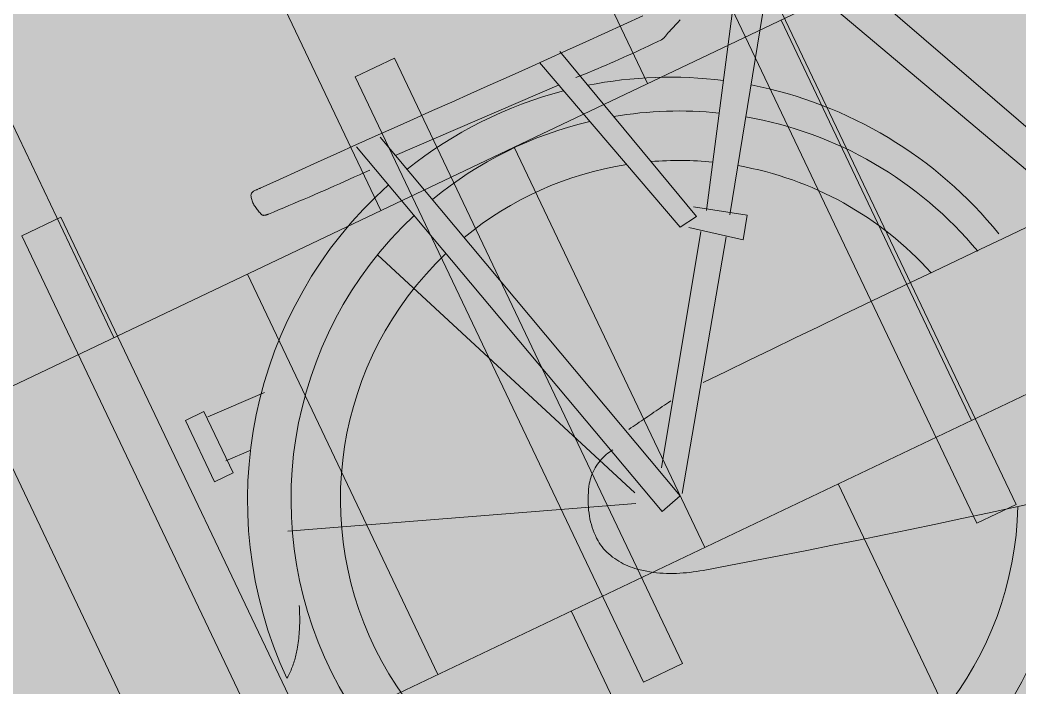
# Model space of a CAD drawing. Header units: metres. Extents: x 678805 to 1359287, y 2747329 to 5497370.
# Drawn here: x 679686.528 to 679687.882, y 2748696.228 to 2748697.132 of the extents above; entities that cross this region are included whole.
import ezdxf

# ---------------------------------------------------------------- set-up
doc = ezdxf.new("R2010")
doc.units = ezdxf.units.M
doc.linetypes.add('XREF_MON_SFT_TREES$0$HIDDEN', pattern=[0.375, 0.25, -0.125])
for name, color, linetype in [('00_XREF_MON_HSC_PAVEMENT', 7, 'Continuous'), ('00_XREF_TWQ_BUILDINGS', 7, 'Continuous'), ('00_XREF_TWQ_SFT_TREES', 7, 'Continuous'), ('XREF_MON_SFT_TREES$0$SL_TREE_CANOPY', 251, 'XREF_MON_SFT_TREES$0$HIDDEN')]:
    doc.layers.add(name, color=color, linetype=linetype)
doc.layers.add('XREF_MON_HSC_FURNITURE$0$03-PG-CBIncluded', color=8, linetype='Continuous', lineweight=5)
doc.layers.add('XREF_MON_HSC_PAVEMENT$0$02-L-Joints-Paviment_07_Precast Concrete Blocks 60X40', color=7, linetype='Continuous', lineweight=5, true_color=0x999999)
doc.layers.add('XREF_MON_HSC_PAVEMENT$0$03-TR-Pavement_07_Precast Concrete Blocks 60X40', color=7, linetype='Continuous', lineweight=5, true_color=0x999999)
doc.layers.add('XREF_MON_SFT_TREES$0$SL_TREE_ACACIA_NILOTICA', color=7, linetype='Continuous', true_color=0x264d00)
doc.layers.get('XREF_MON_SFT_TREES$0$SL_TREE_ACACIA_NILOTICA').off()

# ---------------------------------------------------------------- blocks, each defined once
blk = doc.blocks.new('XREF_MON_SFT_TREES$0$Acacia_nilotica')
at = {"layer": 'XREF_MON_SFT_TREES$0$SL_TREE_CANOPY', "linetype": 'XREF_MON_SFT_TREES$0$HIDDEN'}
blk.add_circle((0, 0), 4, dxfattribs=at)
blk = doc.blocks.new('XREF_MON_SFT_TREES')
at = {"layer": 'XREF_MON_SFT_TREES$0$SL_TREE_ACACIA_NILOTICA', "rotation": 25.44812939262281}
blk.add_blockref('XREF_MON_SFT_TREES$0$Acacia_nilotica', (679684.4572, 2748695.405), dxfattribs=at)
blk = doc.blocks.new('XREF_MON_HSC_PAVEMENT')
at = {"layer": 'XREF_MON_HSC_PAVEMENT$0$02-L-Joints-Paviment_07_Precast Concrete Blocks 60X40'}
for points in [[(679687.1199, 2748697.5874), (679687.3777, 2748697.0456)], [(679686.7587, 2748697.4155), (679687.0165, 2748696.8737)], [(679686.3975, 2748697.2436), (679686.6553, 2748696.7018)], [(679687.5583, 2748697.1315), (679687.8161, 2748696.5897)], [(679687.1971, 2748696.9596), (679687.4549, 2748696.4178)], [(679686.8359, 2748696.7878), (679687.0937, 2748696.246)], [(679686.4747, 2748696.6159), (679686.7325, 2748696.0741)], [(679687.6355, 2748696.5038), (679687.8933, 2748695.962)], [(679687.2743, 2748696.3319), (679687.5321, 2748695.7901)]]:
    blk.add_lwpolyline(points, dxfattribs=at)
at = {"layer": 'XREF_MON_HSC_PAVEMENT$0$03-TR-Pavement_07_Precast Concrete Blocks 60X40'}
for p, q in [((679685.03, 2748695.9284), (679691.1702, 2748698.8503)), ((679685.2878, 2748695.3866), (679691.428, 2748698.3085))]:
    blk.add_line(p, q, dxfattribs=at)
blk = doc.blocks.new('XREF_MON_HSC_FURNITURE$0$Bicycle rack')
at = {"true_color": 0xfcfcfc}
h = blk.add_hatch(color=7, dxfattribs=at)
h.dxf.hatch_style = 1
h.paths.add_polyline_path([(3659.3427, 29.6215), (3659.3427, 34.4316), (3657.5927, 34.4316), (3657.5927, 29.6215)])
at = {"color": 253}
for p, q in [((3658.5797, 31.7142), (3658.1004, 31.5023)), ((3658.5871, 31.6699), (3658.12, 31.458)), ((3658.5886, 31.5706), (3658.5887, 31.6053)), ((3658.5885, 31.536), (3658.5886, 31.5706)), ((3658.5885, 31.5013), (3658.5885, 31.536)), ((3658.5885, 31.4667), (3658.5885, 31.5013)), ((3658.5885, 31.432), (3658.5885, 31.4667)), ((3658.9313, 31.4615), (3658.9232, 31.4267)), ((3658.4009, 31.2505), (3658.1178, 31.4467)), ((3658.5885, 31.3974), (3658.5885, 31.432)), ((3658.9232, 31.4267), (3658.9151, 31.3919)), ((3658.3818, 31.2244), (3658.1108, 31.3998)), ((3658.5886, 31.3627), (3658.5885, 31.3974)), ((3658.9151, 31.3919), (3658.9068, 31.3572)), ((3658.5887, 31.3281), (3658.5886, 31.3627)), ((3658.9068, 31.3572), (3658.8984, 31.3224)), ((3658.5889, 31.2935), (3658.5887, 31.3281)), ((3658.8984, 31.3224), (3658.89, 31.2877)), ((3658.1353, 31.2989), (3658.1337, 31.303)), ((3658.1369, 31.2948), (3658.1353, 31.2989)), ((3658.1385, 31.2908), (3658.1369, 31.2948)), ((3658.1401, 31.2867), (3658.1385, 31.2908)), ((3658.1417, 31.2826), (3658.1401, 31.2867)), ((3658.1419, 31.2819), (3658.1417, 31.2826)), ((3658.1422, 31.2812), (3658.1419, 31.2819)), ((3658.5891, 31.2588), (3658.5889, 31.2935)), ((3658.89, 31.2877), (3658.8815, 31.253)), ((3658.1426, 31.2805), (3658.1422, 31.2812)), ((3658.1429, 31.2799), (3658.1426, 31.2805)), ((3658.1432, 31.2792), (3658.1429, 31.2799)), ((3658.1436, 31.2785), (3658.1432, 31.2792)), ((3658.1439, 31.2778), (3658.1436, 31.2785)), ((3658.1442, 31.2771), (3658.1439, 31.2778)), ((3658.1446, 31.2765), (3658.1442, 31.2771)), ((3658.1449, 31.2758), (3658.1446, 31.2765)), ((3658.1452, 31.2751), (3658.1449, 31.2758)), ((3658.1455, 31.2744), (3658.1452, 31.2751)), ((3658.1458, 31.2737), (3658.1455, 31.2744)), ((3658.1461, 31.273), (3658.1458, 31.2737)), ((3658.1463, 31.2723), (3658.1461, 31.273)), ((3658.1465, 31.2716), (3658.1463, 31.2723)), ((3658.1466, 31.2709), (3658.1465, 31.2716)), ((3658.1468, 31.2702), (3658.1466, 31.2709)), ((3658.1468, 31.2694), (3658.1468, 31.2702)), ((3658.1469, 31.2687), (3658.1468, 31.2694)), ((3658.1469, 31.2624), (3658.1469, 31.2687)), ((3658.3696, 31.2105), (3658.4113, 31.2713)), ((3658.4113, 31.2713), (3658.4391, 31.2522)), ((3658.1069, 31.26), (3658.1066, 31.2316)), ((3658.147, 31.256), (3658.1469, 31.2624)), ((3658.147, 31.2497), (3658.147, 31.256)), ((3658.5893, 31.2242), (3658.5891, 31.2588)), ((3658.147, 31.2433), (3658.147, 31.2497)), ((3658.147, 31.237), (3658.147, 31.2433)), ((3658.4391, 31.2522), (3658.3922, 31.1932)), ((3658.8815, 31.253), (3658.8729, 31.2183)), ((3658.1066, 31.2316), (3658.1061, 31.2032)), ((3658.1468, 31.2243), (3658.1469, 31.2307)), ((3658.1469, 31.2307), (3658.147, 31.237)), ((3658.7135, 31.0299), (3658.4252, 31.2331)), ((3658.1466, 31.2116), (3658.1467, 31.218)), ((3658.1467, 31.218), (3658.1468, 31.2243)), ((3658.5896, 31.1895), (3658.5893, 31.2242)), ((3658.8729, 31.2183), (3658.8642, 31.1837)), ((3658.3835, 31.2088), (3658.1022, 31.1376)), ((3658.1061, 31.2032), (3658.1056, 31.1748)), ((3658.1462, 31.1989), (3658.1464, 31.2053)), ((3658.1464, 31.2053), (3658.1466, 31.2116)), ((3658.387, 31.1827), (3658.3835, 31.2088)), ((3658.67, 31.0195), (3658.4043, 31.2053)), ((3658.1458, 31.1863), (3658.146, 31.1926)), ((3658.146, 31.1926), (3658.1462, 31.1989)), ((3658.5898, 31.1549), (3658.5896, 31.1895)), ((3658.1039, 31.1063), (3658.387, 31.1827)), ((3658.1056, 31.1748), (3658.1051, 31.1464)), ((3658.1449, 31.1673), (3658.1452, 31.1736)), ((3658.1452, 31.1736), (3658.1455, 31.1799)), ((3658.1455, 31.1799), (3658.1458, 31.1863)), ((3658.8642, 31.1837), (3658.8554, 31.1491)), ((3658.1442, 31.1546), (3658.1446, 31.1609)), ((3658.1446, 31.1609), (3658.1449, 31.1673)), ((3658.1434, 31.1419), (3658.1438, 31.1483)), ((3658.1438, 31.1483), (3658.1442, 31.1546)), ((3658.5902, 31.1202), (3658.5898, 31.1549)), ((3658.8554, 31.1491), (3658.8466, 31.1145)), ((3658.1051, 31.1464), (3658.1045, 31.118)), ((3658.1045, 31.118), (3658.1039, 31.0897)), ((3658.1336, 30.8759), (3658.1425, 31.1177)), ((3658.8466, 31.1145), (3658.8376, 31.0799)), ((3658.1039, 31.0897), (3658.1032, 31.0613)), ((3658.8376, 31.0799), (3658.8286, 31.0453)), ((3658.5942, 31.0665), (3658.5936, 31.0699)), ((3658.5947, 31.0631), (3658.5942, 31.0665)), ((3658.1032, 31.0613), (3658.1025, 31.0329)), ((3658.5952, 31.0597), (3658.5947, 31.0631)), ((3658.5957, 31.0563), (3658.5952, 31.0597)), ((3658.5962, 31.0529), (3658.5957, 31.0563)), ((3658.5968, 31.0495), (3658.5962, 31.0529)), ((3658.5973, 31.0462), (3658.5968, 31.0495)), ((3658.5978, 31.0428), (3658.5973, 31.0462)), ((3658.5983, 31.0394), (3658.5978, 31.0428)), ((3658.5988, 31.036), (3658.5983, 31.0394)), ((3658.8286, 31.0453), (3658.8194, 31.0108)), ((3658.1025, 31.0329), (3658.1018, 31.0045)), ((3658.1022, 30.8684), (3658.7152, 31.0264)), ((3658.5994, 31.0326), (3658.5988, 31.036)), ((3658.5999, 31.0292), (3658.5994, 31.0326)), ((3658.6004, 31.0258), (3658.5999, 31.0292)), ((3658.6009, 31.0225), (3658.6004, 31.0258)), ((3658.7152, 31.0264), (3658.7239, 30.9952)), ((3658.6014, 31.0191), (3658.6009, 31.0225)), ((3658.602, 31.0157), (3658.6014, 31.0191)), ((3658.6025, 31.0123), (3658.602, 31.0157)), ((3658.603, 31.0089), (3658.6025, 31.0123)), ((3658.1018, 31.0045), (3658.1011, 30.9761)), ((3658.6035, 31.0055), (3658.603, 31.0089)), ((3658.6041, 31.0021), (3658.6035, 31.0055)), ((3658.8156, 30.9979), (3658.8142, 30.9936)), ((3658.8169, 31.0022), (3658.8156, 30.9979)), ((3658.8182, 31.0065), (3658.8169, 31.0022)), ((3658.8194, 31.0108), (3658.8182, 31.0065)), ((3658.7239, 30.9952), (3658.1004, 30.8337)), ((3658.8111, 30.9851), (3658.8094, 30.9809)), ((3658.8127, 30.9893), (3658.8111, 30.9851)), ((3658.8142, 30.9936), (3658.8127, 30.9893)), ((3658.1011, 30.9761), (3658.1004, 30.9477)), ((3658.2444, 30.7968), (3658.6848, 30.9726)), ((3658.62, 30.9681), (3658.6197, 30.9709)), ((3658.8058, 30.9726), (3658.8039, 30.9685)), ((3658.8077, 30.9767), (3658.8058, 30.9726)), ((3658.8094, 30.9809), (3658.8077, 30.9767)), ((3658.5302, 30.5263), (3658.6987, 30.9674)), ((3658.6204, 30.9653), (3658.62, 30.9681)), ((3658.6209, 30.9625), (3658.6204, 30.9653)), ((3658.6216, 30.9597), (3658.6209, 30.9625)), ((3658.6225, 30.9569), (3658.6216, 30.9597)), ((3658.7998, 30.9604), (3658.7976, 30.9565)), ((3658.8019, 30.9644), (3658.7998, 30.9604)), ((3658.8039, 30.9685), (3658.8019, 30.9644)), ((3658.1004, 30.9477), (3658.0996, 30.9193)), ((3658.6234, 30.9542), (3658.6225, 30.9569)), ((3658.6245, 30.9515), (3658.6234, 30.9542)), ((3658.6256, 30.9488), (3658.6245, 30.9515)), ((3658.6269, 30.9462), (3658.6256, 30.9488)), ((3658.6283, 30.9436), (3658.6269, 30.9462)), ((3658.6299, 30.9411), (3658.6283, 30.9436)), ((3658.7904, 30.9451), (3658.7878, 30.9414)), ((3658.7929, 30.9488), (3658.7904, 30.9451)), ((3658.7953, 30.9526), (3658.7929, 30.9488)), ((3658.7976, 30.9565), (3658.7953, 30.9526)), ((3658.6315, 30.9386), (3658.6299, 30.9411)), ((3658.6332, 30.9362), (3658.6315, 30.9386)), ((3658.635, 30.9339), (3658.6332, 30.9362)), ((3658.6369, 30.9317), (3658.635, 30.9339)), ((3658.6388, 30.9296), (3658.6369, 30.9317)), ((3658.7795, 30.9309), (3658.7773, 30.9285)), ((3658.7823, 30.9343), (3658.7795, 30.9309)), ((3658.7851, 30.9378), (3658.7823, 30.9343)), ((3658.7878, 30.9414), (3658.7851, 30.9378)), ((3658.0996, 30.9193), (3658.0989, 30.8909)), ((3658.6409, 30.9276), (3658.6388, 30.9296)), ((3658.643, 30.9257), (3658.6409, 30.9276)), ((3658.6452, 30.9239), (3658.643, 30.9257)), ((3658.6475, 30.9222), (3658.6452, 30.9239)), ((3658.6507, 30.9201), (3658.6475, 30.9222)), ((3658.654, 30.918), (3658.6507, 30.9201)), ((3658.6575, 30.916), (3658.654, 30.918)), ((3658.7649, 30.9172), (3658.7621, 30.9152)), ((3658.7675, 30.9193), (3658.7649, 30.9172)), ((3658.7701, 30.9215), (3658.7675, 30.9193)), ((3658.7726, 30.9238), (3658.7701, 30.9215)), ((3658.775, 30.9261), (3658.7726, 30.9238)), ((3658.7773, 30.9285), (3658.775, 30.9261)), ((3658.6609, 30.914), (3658.6575, 30.916)), ((3658.6645, 30.9122), (3658.6609, 30.914)), ((3658.6681, 30.9105), (3658.6645, 30.9122)), ((3658.6718, 30.9089), (3658.6681, 30.9105)), ((3658.6755, 30.9074), (3658.6718, 30.9089)), ((3658.6793, 30.906), (3658.6755, 30.9074)), ((3658.6831, 30.9048), (3658.6793, 30.906)), ((3658.6869, 30.9036), (3658.6831, 30.9048)), ((3658.6908, 30.9026), (3658.6869, 30.9036)), ((3658.7382, 30.9029), (3658.7351, 30.9019)), ((3658.7414, 30.904), (3658.7382, 30.9029)), ((3658.7445, 30.9052), (3658.7414, 30.904)), ((3658.7476, 30.9066), (3658.7445, 30.9052)), ((3658.7506, 30.9081), (3658.7476, 30.9066)), ((3658.7536, 30.9097), (3658.7506, 30.9081)), ((3658.7565, 30.9114), (3658.7536, 30.9097)), ((3658.7593, 30.9133), (3658.7565, 30.9114)), ((3658.7621, 30.9152), (3658.7593, 30.9133)), ((3658.0989, 30.8909), (3658.0982, 30.8625)), ((3658.6947, 30.9017), (3658.6908, 30.9026)), ((3658.6986, 30.901), (3658.6947, 30.9017)), ((3658.7025, 30.9004), (3658.6986, 30.901)), ((3658.7065, 30.8999), (3658.7025, 30.9004)), ((3658.7104, 30.8996), (3658.7065, 30.8999)), ((3658.7143, 30.8995), (3658.7104, 30.8996)), ((3658.7182, 30.8995), (3658.7143, 30.8995)), ((3658.7221, 30.8997), (3658.7182, 30.8995)), ((3658.7254, 30.9), (3658.7221, 30.8997)), ((3658.7286, 30.9005), (3658.7254, 30.9)), ((3658.7319, 30.9011), (3658.7286, 30.9005)), ((3658.7351, 30.9019), (3658.7319, 30.9011)), ((3658.0982, 30.8625), (3658.0976, 30.8341)), ((3658.1363, 30.8288), (3658.1365, 30.8363)), ((3658.0976, 30.8341), (3658.0969, 30.8057)), ((3658.1362, 30.8213), (3658.1363, 30.8288)), ((3658.1359, 30.8064), (3658.1361, 30.8139)), ((3658.1361, 30.8139), (3658.1362, 30.8213)), ((3658.0969, 30.8057), (3658.0963, 30.7773)), ((3658.1355, 30.7915), (3658.1357, 30.7989)), ((3658.1357, 30.7989), (3658.1359, 30.8064)), ((3658.1351, 30.7765), (3658.1353, 30.784)), ((3658.1353, 30.784), (3658.1355, 30.7915)), ((3658.0963, 30.7773), (3658.0957, 30.7489)), ((3658.1346, 30.7616), (3658.1349, 30.7691)), ((3658.1349, 30.7691), (3658.1351, 30.7765)), ((3658.1341, 30.7466), (3658.1343, 30.7541)), ((3658.1343, 30.7541), (3658.1346, 30.7616)), ((3658.0957, 30.7489), (3658.0952, 30.7205)), ((3658.1338, 30.7392), (3658.1341, 30.7466)), ((3658.1331, 30.7242), (3658.1334, 30.7317)), ((3658.1334, 30.7317), (3658.1338, 30.7392)), ((3658.0952, 30.7205), (3658.0948, 30.6921)), ((3658.1324, 30.7093), (3658.1328, 30.7168)), ((3658.1328, 30.7168), (3658.1331, 30.7242)), ((3658.1317, 30.6944), (3658.132, 30.7019)), ((3658.132, 30.7019), (3658.1324, 30.7093)), ((3658.0946, 30.6868), (3658.0945, 30.6859)), ((3658.0947, 30.6896), (3658.0946, 30.6887)), ((3658.0946, 30.6887), (3658.0946, 30.6877)), ((3658.0946, 30.6877), (3658.0946, 30.6868)), ((3658.0948, 30.6913), (3658.0947, 30.6905)), ((3658.0947, 30.6905), (3658.0947, 30.6896)), ((3658.0948, 30.6921), (3658.0948, 30.6913)), ((3658.1312, 30.6865), (3658.1313, 30.6869)), ((3658.1312, 30.686), (3658.1312, 30.6865)), ((3658.1313, 30.6869), (3658.1317, 30.6944)), ((3658.0945, 30.6859), (3658.0946, 30.6849)), ((3658.0946, 30.6849), (3658.0946, 30.684)), ((3658.0946, 30.684), (3658.0946, 30.6831)), ((3658.0946, 30.6831), (3658.0947, 30.6822)), ((3658.0947, 30.6822), (3658.0949, 30.6814)), ((3658.0949, 30.6814), (3658.0951, 30.6806)), ((3658.0951, 30.6806), (3658.0953, 30.6798)), ((3658.0953, 30.6798), (3658.0956, 30.6791)), ((3658.0956, 30.6791), (3658.096, 30.6784)), ((3658.096, 30.6784), (3658.0964, 30.6778)), ((3658.0964, 30.6778), (3658.097, 30.6773)), ((3658.097, 30.6773), (3658.0976, 30.6769)), ((3658.0976, 30.6769), (3658.0983, 30.6765)), ((3658.0983, 30.6765), (3658.0996, 30.676)), ((3658.0996, 30.676), (3658.101, 30.6756)), ((3658.101, 30.6756), (3658.1025, 30.6752)), ((3658.1025, 30.6752), (3658.1039, 30.6749)), ((3658.1039, 30.6749), (3658.1054, 30.6748)), ((3658.1054, 30.6748), (3658.1069, 30.6746)), ((3658.1069, 30.6746), (3658.1084, 30.6746)), ((3658.1084, 30.6746), (3658.1099, 30.6746)), ((3658.1099, 30.6746), (3658.1114, 30.6747)), ((3658.1114, 30.6747), (3658.1129, 30.6748)), ((3658.1129, 30.6748), (3658.1144, 30.675)), ((3658.1144, 30.675), (3658.1159, 30.6753)), ((3658.1159, 30.6753), (3658.1175, 30.6755)), ((3658.1175, 30.6755), (3658.119, 30.6758)), ((3658.119, 30.6758), (3658.1205, 30.6762)), ((3658.1205, 30.6762), (3658.122, 30.6766)), ((3658.122, 30.6766), (3658.1234, 30.677)), ((3658.1234, 30.677), (3658.1249, 30.6774)), ((3658.1249, 30.6774), (3658.1264, 30.6778)), ((3658.1264, 30.6778), (3658.1278, 30.6782)), ((3658.1278, 30.6782), (3658.1282, 30.6784)), ((3658.1282, 30.6784), (3658.1286, 30.6786)), ((3658.1286, 30.6786), (3658.1289, 30.6789)), ((3658.1289, 30.6789), (3658.1293, 30.6792)), ((3658.1293, 30.6792), (3658.1295, 30.6796)), ((3658.1295, 30.6796), (3658.1298, 30.68)), ((3658.1298, 30.68), (3658.13, 30.6804)), ((3658.13, 30.6804), (3658.1302, 30.6808)), ((3658.1302, 30.6808), (3658.1304, 30.6813)), ((3658.1304, 30.6813), (3658.1306, 30.6818)), ((3658.1306, 30.6818), (3658.1307, 30.6823)), ((3658.1307, 30.6823), (3658.1308, 30.6828)), ((3658.1308, 30.6828), (3658.1309, 30.6833)), ((3658.1309, 30.6833), (3658.131, 30.6839)), ((3658.131, 30.6839), (3658.1311, 30.6844)), ((3658.1311, 30.6849), (3658.1312, 30.6854)), ((3658.1311, 30.6844), (3658.1311, 30.6849)), ((3658.1312, 30.6854), (3658.1312, 30.686)), ((3658.347, 30.5784), (3658.3436, 30.495)), ((3658.4095, 30.528), (3658.4078, 30.4916)), ((3658.6302, 30.4957), (3658.6275, 30.4968)), ((3658.3349, 30.4933), (3658.4269, 30.4933)), ((3658.3349, 30.4655), (3658.3349, 30.4933)), ((3658.4269, 30.4933), (3658.4269, 30.4655)), ((3658.633, 30.4946), (3658.6302, 30.4957)), ((3658.6357, 30.4934), (3658.633, 30.4946)), ((3658.6384, 30.4922), (3658.6357, 30.4934)), ((3658.6411, 30.491), (3658.6384, 30.4922)), ((3658.6438, 30.4898), (3658.6411, 30.491)), ((3658.6465, 30.4885), (3658.6438, 30.4898)), ((3658.6491, 30.4872), (3658.6465, 30.4885)), ((3658.6518, 30.4858), (3658.6491, 30.4872)), ((3658.6544, 30.4845), (3658.6518, 30.4858)), ((3658.657, 30.4831), (3658.6544, 30.4845)), ((3658.6596, 30.4816), (3658.657, 30.4831)), ((3658.6622, 30.4801), (3658.6596, 30.4816)), ((3658.6647, 30.4786), (3658.6622, 30.4801)), ((3658.6672, 30.4771), (3658.6647, 30.4786)), ((3658.6698, 30.4755), (3658.6672, 30.4771)), ((3658.6722, 30.4739), (3658.6698, 30.4755)), ((3658.6747, 30.4723), (3658.6722, 30.4739)), ((3658.6772, 30.4707), (3658.6747, 30.4723)), ((3658.6796, 30.469), (3658.6772, 30.4707)), ((3658.4269, 30.4655), (3658.3349, 30.4655)), ((3658.6813, 30.4678), (3658.6796, 30.469)), ((3658.683, 30.4665), (3658.6813, 30.4678)), ((3658.6846, 30.4652), (3658.683, 30.4665)), ((3658.6863, 30.4639), (3658.6846, 30.4652)), ((3658.6879, 30.4626), (3658.6863, 30.4639)), ((3658.6895, 30.4612), (3658.6879, 30.4626)), ((3658.6911, 30.4598), (3658.6895, 30.4612)), ((3658.6926, 30.4584), (3658.6911, 30.4598)), ((3658.6941, 30.457), (3658.6926, 30.4584)), ((3658.6956, 30.4555), (3658.6941, 30.457)), ((3658.6971, 30.454), (3658.6956, 30.4555)), ((3658.6986, 30.4525), (3658.6971, 30.454)), ((3658.7, 30.4509), (3658.6986, 30.4525)), ((3658.7014, 30.4493), (3658.7, 30.4509)), ((3658.7027, 30.4478), (3658.7014, 30.4493)), ((3658.7041, 30.4461), (3658.7027, 30.4478)), ((3658.7054, 30.4445), (3658.7041, 30.4461)), ((3658.7067, 30.4428), (3658.7054, 30.4445)), ((3658.7079, 30.4412), (3658.7067, 30.4428)), ((3658.7091, 30.4395), (3658.7079, 30.4412))]:
    blk.add_line(p, q, dxfattribs=at)
for points in [[(3658.0141, 31.3729), (3658.0141, 31.4316), (3658.9213, 31.4316), (3658.9213, 31.3729)], [(3658.0141, 30.8729), (3658.0141, 30.9316), (3658.9213, 30.9316), (3658.9213, 30.8729)], [(3658.0141, 30.3729), (3658.0141, 30.4316), (3658.9213, 30.4316), (3658.9213, 30.3729)]]:
    blk.add_lwpolyline(points, close=True)
for centre, radius, start, end in [((3658.7147, 31.0118), 0.5724, 103.5509, 143.535), ((3658.7187, 31.023), 0.5254, 104.2331, 144.6248), ((3658.7187, 31.023), 0.5254, 197.6007, 65.0744), ((3658.7187, 31.023), 0.4585, 106.4947, 144.531), ((3658.7187, 31.023), 0.4585, 198.0499, 63.3104), ((3658.7147, 31.0118), 0.5724, 147.3292, 165.8055), ((3658.7187, 31.023), 0.5254, 148.6064, 164.2432), ((3658.7187, 31.023), 0.4585, 148.8291, 159.2989), ((3658.7187, 31.023), 0.4585, 163.4438, 193.927), ((3658.7187, 31.023), 0.5254, 167.8406, 193.9943), ((3658.7147, 31.0118), 0.5724, 169.1608, 193.0499), ((3658.7147, 31.0118), 0.5724, 196.3657, 269.439)]:
    blk.add_arc(centre, radius, start, end, dxfattribs=at)
blk = doc.blocks.new('XREF_MON_HSC_FURNITURE')
at = {"layer": 'XREF_MON_HSC_FURNITURE$0$03-PG-CBIncluded', "rotation": 295.4637871496494}
blk.add_blockref('XREF_MON_HSC_FURNITURE$0$Bicycle rack', (678086.3795, 2751986.4455), dxfattribs=at)

msp = doc.modelspace()

# ---------------------------------------------------------------- block references
at = {"layer": '00_XREF_MON_HSC_PAVEMENT'}
msp.add_blockref('XREF_MON_HSC_PAVEMENT', (0, 0), dxfattribs=at)
at = {"layer": '00_XREF_TWQ_BUILDINGS'}
msp.add_blockref('XREF_MON_HSC_FURNITURE', (0, 0), dxfattribs=at)
at = {"layer": '00_XREF_TWQ_SFT_TREES'}
msp.add_blockref('XREF_MON_SFT_TREES', (0, 0), dxfattribs=at)

doc.saveas('drawing.dxf')
